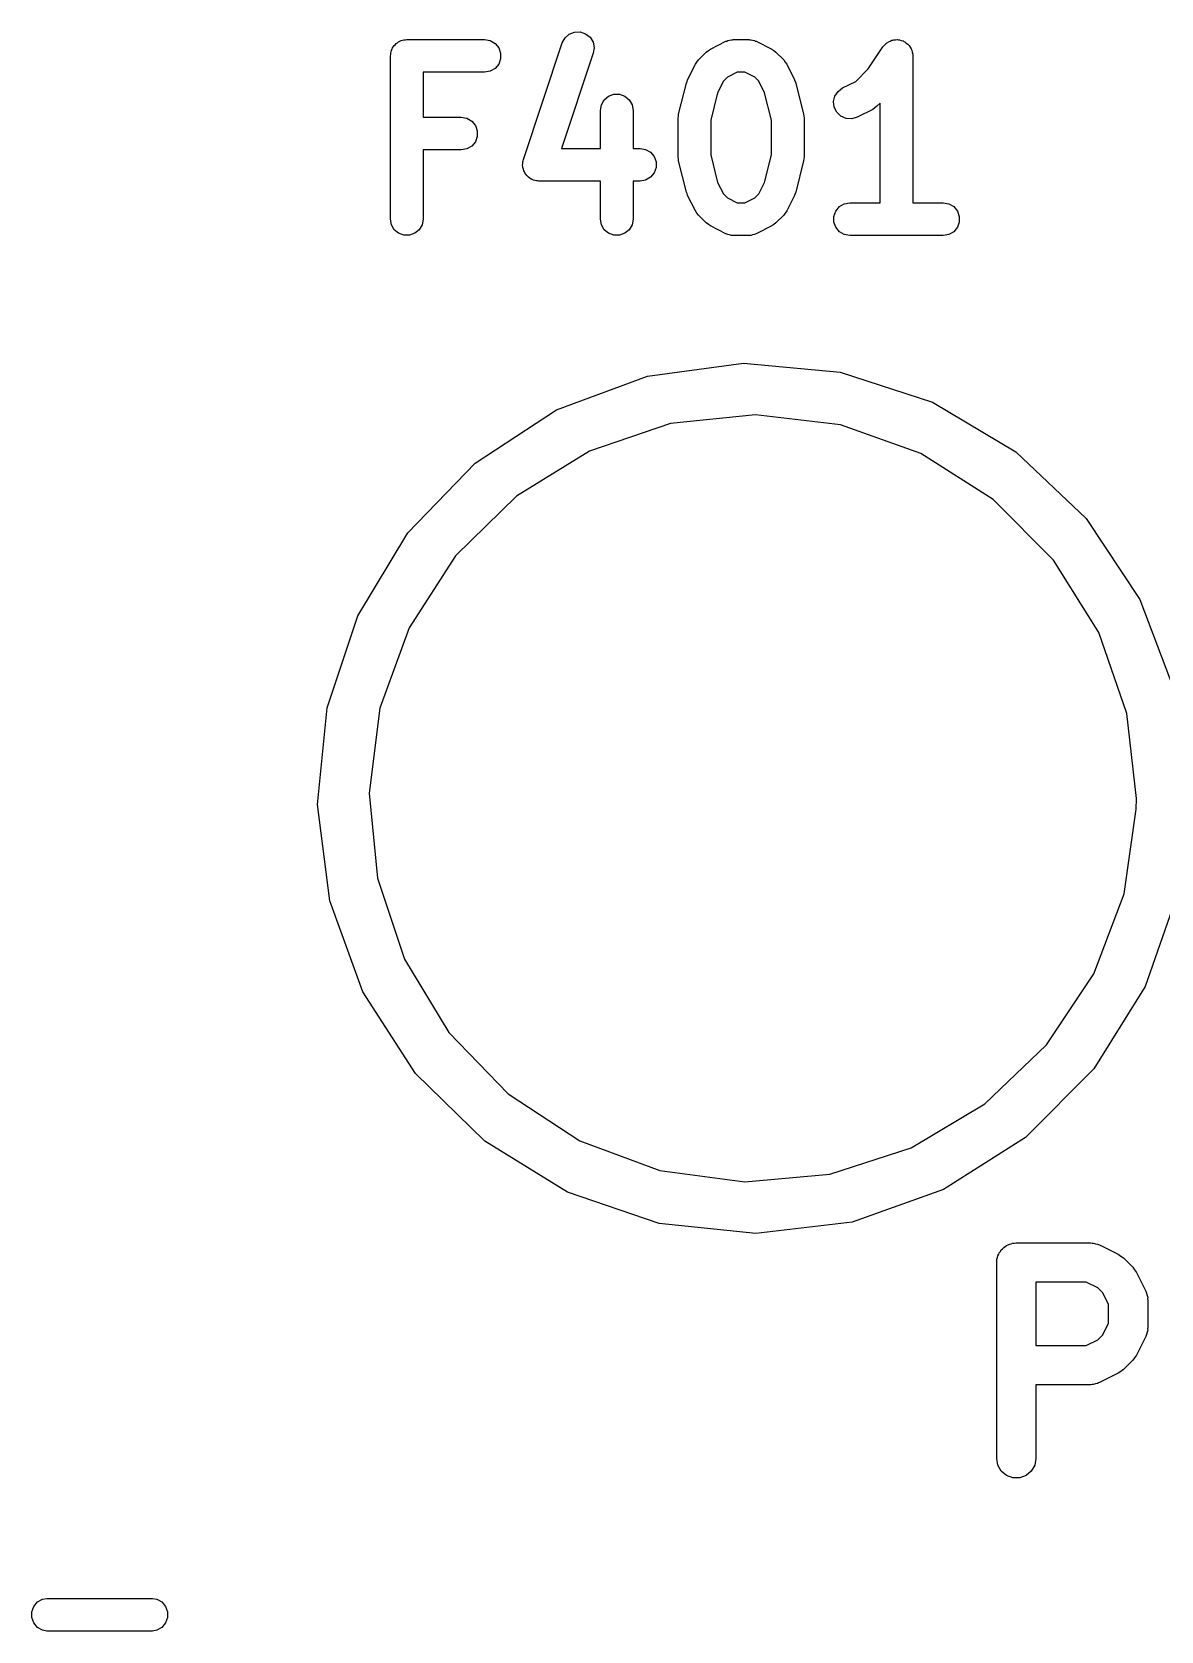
# Model space of a CAD drawing. Extents: x 51 to 149, y -134 to -32.
# Drawn here: x 71.86 to 80.65, y -66.17 to -53.73 of the extents above; entities that cross this region are included whole.
import ezdxf

# ---------------------------------------------------------------- set-up
doc = ezdxf.new("R2010")
doc.units = 0
doc.header["$MEASUREMENT"] = 0
doc.layers.add('BLACK', color=7, linetype='CONTINUOUS')

msp = doc.modelspace()

# ---------------------------------------------------------------- linework, layer by layer
at = {"layer": 'BLACK', "linetype": 'CONTINUOUS'}
for p, q in [((76.0428, -53.7458), (76.0838, -53.7296)), ((76.0838, -53.7296), (76.1279, -53.7284)), ((76.1279, -53.7284), (76.1698, -53.7424)), ((74.665, -53.8615), (74.6688, -53.851)), ((74.6688, -53.851), (74.676, -53.8425)), ((74.676, -53.8425), (74.6815, -53.8329)), ((74.6815, -53.8329), (74.69, -53.8257)), ((74.69, -53.8257), (74.6972, -53.8172)), ((74.6972, -53.8172), (74.7068, -53.8117)), ((74.7068, -53.8117), (74.7153, -53.8045)), ((74.7153, -53.8045), (74.7257, -53.8007)), ((74.7257, -53.8007), (74.7354, -53.7952)), ((74.7354, -53.7952), (74.7463, -53.7933)), ((74.7463, -53.7933), (74.7568, -53.7895)), ((74.7568, -53.7895), (74.7679, -53.7895)), ((74.7679, -53.7895), (74.7788, -53.7875)), ((74.7788, -53.7875), (75.3836, -53.7875)), ((75.3836, -53.7875), (75.427, -53.7952)), ((75.427, -53.7952), (75.4652, -53.8172)), ((75.4652, -53.8172), (75.4936, -53.851)), ((75.4936, -53.851), (75.5086, -53.8925)), ((75.6864, -54.721), (75.9888, -53.8139)), ((75.9888, -53.8139), (76.0098, -53.7751)), ((76.0098, -53.7751), (76.0428, -53.7458)), ((76.1698, -53.7424), (76.2043, -53.7698)), ((76.2043, -53.7698), (76.2274, -53.8074)), ((76.2274, -53.8074), (76.2362, -53.8506)), ((76.2362, -53.8506), (76.2298, -53.8942)), ((77.1411, -53.8614), (77.262, -53.8009)), ((77.262, -53.8009), (77.269, -53.7988)), ((77.269, -53.7988), (77.2754, -53.7952)), ((77.2754, -53.7952), (77.29, -53.7926)), ((77.29, -53.7926), (77.3043, -53.7884)), ((77.3043, -53.7884), (77.3116, -53.7888)), ((77.3116, -53.7888), (77.3188, -53.7875)), ((77.3188, -53.7875), (77.4398, -53.7875)), ((77.4398, -53.7875), (77.447, -53.7888)), ((77.447, -53.7888), (77.4543, -53.7884)), ((77.4543, -53.7884), (77.4685, -53.7926)), ((77.4685, -53.7926), (77.4832, -53.7952)), ((77.4832, -53.7952), (77.4895, -53.7988)), ((77.4895, -53.7988), (77.4966, -53.8009)), ((77.4966, -53.8009), (77.6175, -53.8614)), ((78.3692, -54.015), (78.4831, -53.8441)), ((78.4831, -53.8441), (78.488, -53.839)), ((78.488, -53.839), (78.4915, -53.8329)), ((78.4915, -53.8329), (78.5031, -53.8231)), ((78.5031, -53.8231), (78.5136, -53.8122)), ((78.5136, -53.8122), (78.5199, -53.8091)), ((78.5199, -53.8091), (78.5253, -53.8045)), ((78.5253, -53.8045), (78.5395, -53.7994)), ((78.5395, -53.7994), (78.5531, -53.7926)), ((78.5531, -53.7926), (78.5601, -53.7919)), ((78.5601, -53.7919), (78.5668, -53.7895)), ((78.5668, -53.7895), (78.5819, -53.7895)), ((78.5819, -53.7895), (78.597, -53.7878)), ((78.597, -53.7878), (78.6038, -53.7895)), ((78.6038, -53.7895), (78.6109, -53.7895)), ((78.6109, -53.7895), (78.6251, -53.7946)), ((78.6251, -53.7946), (78.6398, -53.7982)), ((78.6398, -53.7982), (78.6457, -53.8021)), ((78.6457, -53.8021), (78.6523, -53.8045)), ((78.6523, -53.8045), (78.6639, -53.8143)), ((78.6639, -53.8143), (78.6765, -53.8227)), ((78.6765, -53.8227), (78.6807, -53.8284)), ((78.6807, -53.8284), (78.6861, -53.8329)), ((78.6861, -53.8329), (78.6937, -53.846)), ((78.6937, -53.846), (78.7027, -53.8582)), ((78.7027, -53.8582), (78.7046, -53.865)), ((74.6518, -53.9145), (74.6537, -53.9036)), ((74.6518, -55.1845), (74.6518, -53.9145)), ((74.6537, -53.8925), (74.6575, -53.882)), ((74.6537, -53.9036), (74.6537, -53.8925)), ((74.6575, -53.882), (74.6595, -53.8711)), ((74.6595, -53.8711), (74.665, -53.8615)), ((75.4936, -53.978), (75.4652, -54.0118)), ((75.5086, -53.9366), (75.4936, -53.978)), ((75.5086, -53.8925), (75.5086, -53.9366)), ((76.2298, -53.8942), (75.9831, -54.6342)), ((76.9633, -54.0996), (77.0238, -53.9787)), ((77.0238, -53.9787), (77.0359, -53.9623)), ((77.0359, -53.9623), (77.0476, -53.9457)), ((77.0476, -53.9457), (77.1081, -53.8852)), ((77.1081, -53.8852), (77.1247, -53.8735)), ((77.1247, -53.8735), (77.1411, -53.8614)), ((77.6175, -53.8614), (77.6339, -53.8735)), ((77.6339, -53.8735), (77.6505, -53.8852)), ((77.6505, -53.8852), (77.711, -53.9457)), ((77.711, -53.9457), (77.7227, -53.9624)), ((77.7227, -53.9624), (77.7348, -53.9787)), ((77.7348, -53.9787), (77.7953, -54.0996)), ((78.7046, -53.865), (78.7082, -53.8711)), ((78.7082, -53.8711), (78.7108, -53.886)), ((78.7108, -53.886), (78.715, -53.9006)), ((78.715, -53.9006), (78.7146, -53.9076)), ((78.7146, -53.9076), (78.7158, -53.9145)), ((78.7158, -53.9145), (78.7158, -55.0575)), ((75.3836, -54.0415), (74.9058, -54.0415)), ((74.9058, -54.0415), (74.9058, -54.3923)), ((75.427, -54.0339), (75.3836, -54.0415)), ((75.4652, -54.0118), (75.427, -54.0339)), ((76.9594, -54.1129), (76.9633, -54.0996)), ((77.2731, -54.0794), (77.2418, -54.1107)), ((77.3488, -54.0415), (77.2731, -54.0794)), ((77.4098, -54.0415), (77.3488, -54.0415)), ((77.4855, -54.0794), (77.4098, -54.0415)), ((77.5168, -54.1107), (77.4855, -54.0794)), ((77.7953, -54.0996), (77.7992, -54.1129)), ((78.2717, -54.1125), (78.3692, -54.015)), ((76.3144, -54.2562), (76.3482, -54.2279)), ((76.3482, -54.2279), (76.3896, -54.2128)), ((76.3896, -54.2128), (76.4337, -54.2128)), ((76.4337, -54.2128), (76.4752, -54.2279)), ((76.4752, -54.2279), (76.509, -54.2562)), ((76.8932, -54.3675), (76.9537, -54.1256)), ((76.9537, -54.1256), (76.9594, -54.1129)), ((77.1967, -54.2008), (77.1434, -54.414)), ((77.2418, -54.1107), (77.1967, -54.2008)), ((77.5618, -54.2008), (77.5168, -54.1107)), ((77.6151, -54.414), (77.5618, -54.2008)), ((77.7992, -54.1129), (77.8049, -54.1256)), ((77.8049, -54.1256), (77.8653, -54.3675)), ((78.0992, -54.2698), (78.1094, -54.2269)), ((78.1094, -54.2269), (78.1337, -54.1901)), ((78.1337, -54.1901), (78.1692, -54.1638)), ((78.1692, -54.1638), (78.2717, -54.1125)), ((76.2847, -54.3379), (76.2923, -54.2944)), ((76.2847, -54.6342), (76.2847, -54.3379)), ((76.2923, -54.2944), (76.3144, -54.2562)), ((76.509, -54.2562), (76.531, -54.2944)), ((76.531, -54.2944), (76.5387, -54.3379)), ((76.5387, -54.3379), (76.5387, -54.6342)), ((78.1042, -54.3136), (78.0992, -54.2698)), ((78.1239, -54.353), (78.1042, -54.3136)), ((78.156, -54.3834), (78.1239, -54.353)), ((78.4037, -54.3305), (78.2827, -54.391)), ((78.42, -54.3184), (78.4037, -54.3305)), ((78.4367, -54.3067), (78.42, -54.3184)), ((78.4618, -54.2816), (78.4367, -54.3067)), ((78.4618, -55.0575), (78.4618, -54.2816)), ((74.9058, -54.3923), (75.2021, -54.3923)), ((75.2021, -54.3923), (75.2456, -54.3999)), ((75.2456, -54.3999), (75.2838, -54.422)), ((75.2838, -54.422), (75.3121, -54.4558)), ((75.3121, -54.4558), (75.3272, -54.4972)), ((76.8894, -54.3983), (76.8921, -54.383)), ((76.8894, -54.7007), (76.8894, -54.3983)), ((76.8921, -54.383), (76.8932, -54.3675)), ((77.1434, -54.414), (77.1434, -54.6851)), ((77.6151, -54.6851), (77.6151, -54.414)), ((77.8653, -54.3675), (77.8664, -54.383)), ((77.8664, -54.383), (77.8691, -54.3983)), ((77.8691, -54.3983), (77.8691, -54.7007)), ((78.1964, -54.4009), (78.156, -54.3834)), ((78.2405, -54.4035), (78.1964, -54.4009)), ((78.2827, -54.391), (78.2405, -54.4035)), ((75.3121, -54.5828), (75.2838, -54.6166)), ((75.3272, -54.5413), (75.3121, -54.5828)), ((75.3272, -54.4972), (75.3272, -54.5413)), ((75.2021, -54.6463), (74.9058, -54.6463)), ((74.9058, -54.6463), (74.9058, -55.1845)), ((75.2456, -54.6386), (75.2021, -54.6463)), ((75.2838, -54.6166), (75.2456, -54.6386)), ((75.685, -54.7303), (75.6864, -54.721)), ((75.9831, -54.6342), (76.2847, -54.6342)), ((76.5387, -54.6342), (76.5931, -54.6342)), ((76.5931, -54.6342), (76.6365, -54.6418)), ((76.6365, -54.6418), (76.6747, -54.6639)), ((76.6747, -54.6639), (76.7031, -54.6977)), ((76.7031, -54.6977), (76.7182, -54.7391)), ((76.8921, -54.716), (76.8894, -54.7007)), ((76.8932, -54.7315), (76.8921, -54.716)), ((77.1434, -54.6851), (77.1967, -54.8983)), ((77.5618, -54.8983), (77.6151, -54.6851)), ((77.8664, -54.716), (77.8653, -54.7315)), ((77.8691, -54.7007), (77.8664, -54.716)), ((75.68, -54.7647), (75.6818, -54.752)), ((75.6818, -54.7739), (75.68, -54.7647)), ((75.6818, -54.7391), (75.685, -54.7303)), ((75.6818, -54.752), (75.6818, -54.7391)), ((75.6818, -54.7832), (75.6818, -54.7739)), ((75.6862, -54.7953), (75.6818, -54.7832)), ((75.6888, -54.8079), (75.6862, -54.7953)), ((75.6937, -54.8159), (75.6888, -54.8079)), ((75.6969, -54.8247), (75.6937, -54.8159)), ((75.7052, -54.8345), (75.6969, -54.8247)), ((75.7119, -54.8454), (75.7052, -54.8345)), ((75.7192, -54.8513), (75.7119, -54.8454)), ((75.7253, -54.8585), (75.7192, -54.8513)), ((76.7031, -54.8247), (76.6747, -54.8585)), ((76.7182, -54.7832), (76.7031, -54.8247)), ((76.7182, -54.7391), (76.7182, -54.7832)), ((76.9537, -54.9734), (76.8932, -54.7315)), ((77.8653, -54.7315), (77.8049, -54.9734)), ((75.7364, -54.8649), (75.7253, -54.8585)), ((75.7464, -54.8729), (75.7364, -54.8649)), ((75.7553, -54.8758), (75.7464, -54.8729)), ((75.7635, -54.8805), (75.7553, -54.8758)), ((75.7761, -54.8828), (75.7635, -54.8805)), ((75.7883, -54.8868), (75.7761, -54.8828)), ((75.7977, -54.8866), (75.7883, -54.8868)), ((75.8069, -54.8882), (75.7977, -54.8866)), ((76.2847, -54.8882), (75.8069, -54.8882)), ((76.2847, -55.1845), (76.2847, -54.8882)), ((76.5931, -54.8882), (76.5387, -54.8882)), ((76.5387, -54.8882), (76.5387, -55.1845)), ((76.6365, -54.8805), (76.5931, -54.8882)), ((76.6747, -54.8585), (76.6365, -54.8805)), ((76.9594, -54.9861), (76.9537, -54.9734)), ((77.1967, -54.8983), (77.2418, -54.9883)), ((77.5168, -54.9883), (77.5618, -54.8983)), ((77.8049, -54.9734), (77.7992, -54.9861)), ((76.9633, -54.9994), (76.9594, -54.9861)), ((77.0238, -55.1204), (76.9633, -54.9994)), ((77.2418, -54.9883), (77.2731, -55.0197)), ((77.2731, -55.0197), (77.3488, -55.0575)), ((77.3488, -55.0575), (77.4098, -55.0575)), ((77.4098, -55.0575), (77.4855, -55.0197)), ((77.4855, -55.0197), (77.5168, -54.9883)), ((77.7953, -54.9994), (77.7348, -55.1204)), ((77.7992, -54.9861), (77.7953, -54.9994)), ((78.116, -55.121), (78.1443, -55.0872)), ((78.1443, -55.0872), (78.1825, -55.0652)), ((78.1825, -55.0652), (78.226, -55.0575)), ((78.226, -55.0575), (78.4618, -55.0575)), ((78.7158, -55.0575), (78.9517, -55.0575)), ((78.9517, -55.0575), (78.9951, -55.0652)), ((78.9951, -55.0652), (79.0333, -55.0872)), ((79.0333, -55.0872), (79.0617, -55.121)), ((74.6595, -55.228), (74.6518, -55.1845)), ((74.9058, -55.1845), (74.8982, -55.228)), ((76.2923, -55.228), (76.2847, -55.1845)), ((76.5387, -55.1845), (76.531, -55.228)), ((77.0359, -55.1367), (77.0238, -55.1204)), ((77.0476, -55.1534), (77.0359, -55.1367)), ((77.1081, -55.2139), (77.0476, -55.1534)), ((77.1247, -55.2255), (77.1081, -55.2139)), ((77.1411, -55.2376), (77.1247, -55.2255)), ((77.6339, -55.2255), (77.6175, -55.2376)), ((77.6505, -55.2139), (77.6339, -55.2255)), ((77.711, -55.1534), (77.6505, -55.2139)), ((77.7227, -55.1367), (77.711, -55.1534)), ((77.7348, -55.1204), (77.7227, -55.1367)), ((78.1009, -55.1625), (78.116, -55.121)), ((78.1009, -55.2066), (78.1009, -55.1625)), ((78.116, -55.248), (78.1009, -55.2066)), ((79.0617, -55.121), (79.0767, -55.1625)), ((79.0767, -55.2066), (79.0617, -55.248)), ((79.0767, -55.1625), (79.0767, -55.2066)), ((74.6815, -55.2662), (74.6595, -55.228)), ((74.7153, -55.2945), (74.6815, -55.2662)), ((74.7568, -55.3096), (74.7153, -55.2945)), ((74.8009, -55.3096), (74.7568, -55.3096)), ((74.8423, -55.2945), (74.8009, -55.3096)), ((74.8761, -55.2662), (74.8423, -55.2945)), ((74.8982, -55.228), (74.8761, -55.2662)), ((76.3144, -55.2662), (76.2923, -55.228)), ((76.3482, -55.2945), (76.3144, -55.2662)), ((76.3896, -55.3096), (76.3482, -55.2945)), ((76.4337, -55.3096), (76.3896, -55.3096)), ((76.4752, -55.2945), (76.4337, -55.3096)), ((76.509, -55.2662), (76.4752, -55.2945)), ((76.531, -55.228), (76.509, -55.2662)), ((77.262, -55.2981), (77.1411, -55.2376)), ((77.269, -55.3002), (77.262, -55.2981)), ((77.2754, -55.3039), (77.269, -55.3002)), ((77.29, -55.3064), (77.2754, -55.3039)), ((77.3043, -55.3107), (77.29, -55.3064)), ((77.3116, -55.3103), (77.3043, -55.3107)), ((77.3188, -55.3115), (77.3116, -55.3103)), ((77.4398, -55.3115), (77.3188, -55.3115)), ((77.447, -55.3103), (77.4398, -55.3115)), ((77.4543, -55.3107), (77.447, -55.3103)), ((77.4685, -55.3064), (77.4543, -55.3107)), ((77.4832, -55.3039), (77.4685, -55.3064)), ((77.4895, -55.3002), (77.4832, -55.3039)), ((77.4966, -55.2981), (77.4895, -55.3002)), ((77.6175, -55.2376), (77.4966, -55.2981)), ((78.1443, -55.2818), (78.116, -55.248)), ((78.1825, -55.3039), (78.1443, -55.2818)), ((78.226, -55.3115), (78.1825, -55.3039)), ((78.9517, -55.3115), (78.226, -55.3115)), ((78.9951, -55.3039), (78.9517, -55.3115)), ((79.0333, -55.2818), (78.9951, -55.3039)), ((79.0617, -55.248), (79.0333, -55.2818)), ((76.651, -56.4051), (77.3991, -56.3052)), ((77.3991, -56.3052), (78.1507, -56.3736)), ((75.9436, -56.6682), (76.651, -56.4051)), ((78.1507, -56.3736), (78.8686, -56.6069)), ((75.312, -57.0814), (75.9436, -56.6682)), ((77.4908, -56.7056), (76.8291, -56.7751)), ((78.1515, -56.7844), (77.4908, -56.7056)), ((78.8686, -56.6069), (79.5169, -56.9933)), ((76.8291, -56.7751), (76.1993, -56.9895)), ((78.7783, -57.0075), (78.1515, -56.7844)), ((74.7877, -57.6244), (75.312, -57.0814)), ((76.1993, -56.9895), (75.6326, -57.3382)), ((79.3401, -57.3641), (78.7783, -57.0075)), ((79.5169, -56.9933), (80.0634, -57.5138)), ((75.6326, -57.3382), (75.1572, -57.8037)), ((79.8089, -57.8362), (79.3401, -57.3641)), ((80.0634, -57.5138), (80.4811, -58.1425)), ((74.3967, -58.2699), (74.7877, -57.6244)), ((75.1572, -57.8037), (74.7967, -58.363)), ((80.1615, -58.4004), (79.8089, -57.8362)), ((80.4811, -58.1425), (80.7491, -58.8481)), ((74.1585, -58.9861), (74.3967, -58.2699)), ((74.7967, -58.363), (74.5692, -58.9882)), ((80.3803, -59.0288), (80.1615, -58.4004)), ((74.0848, -59.7373), (74.1585, -58.9861)), ((74.5692, -58.9882), (74.4858, -59.6483)), ((80.4545, -59.69), (80.3803, -59.0288)), ((74.4858, -59.6483), (74.5507, -60.3105)), ((80.4533, -59.7733), (80.4545, -59.69)), ((74.1794, -60.4861), (74.0848, -59.7373)), ((80.3607, -60.4322), (80.4533, -59.7733)), ((74.5507, -60.3105), (74.7607, -60.9419)), ((80.1245, -61.0542), (80.3607, -60.4322)), ((80.7714, -60.4401), (80.5232, -61.1528)), ((74.4376, -61.1953), (74.1794, -60.4861)), ((74.7607, -60.9419), (75.1054, -61.511)), ((79.7563, -61.6084), (80.1245, -61.0542)), ((74.8464, -61.8297), (74.4376, -61.1953)), ((80.5232, -61.1528), (80.1232, -61.7929)), ((75.1054, -61.511), (75.5676, -61.9896)), ((79.2744, -62.0672), (79.7563, -61.6084)), ((80.1232, -61.7929), (79.5914, -62.3284)), ((75.3857, -62.3578), (74.8464, -61.8297)), ((75.5676, -61.9896), (76.1244, -62.3539)), ((78.7029, -62.4079), (79.2744, -62.0672)), ((76.0285, -62.7533), (75.3857, -62.3578)), ((76.1244, -62.3539), (76.748, -62.5858)), ((78.0701, -62.6135), (78.7029, -62.4079)), ((79.5914, -62.3284), (78.9541, -62.7329)), ((76.748, -62.5858), (77.4075, -62.6738)), ((77.4075, -62.6738), (78.0701, -62.6135)), ((76.743, -62.9965), (76.0285, -62.7533)), ((78.9541, -62.7329), (78.2431, -62.9861)), ((77.4936, -63.0754), (76.743, -62.9965)), ((78.2431, -62.9861), (77.4936, -63.0754)), ((79.4136, -63.1939), (79.4222, -63.1837)), ((79.4222, -63.1837), (79.4337, -63.177)), ((79.4337, -63.177), (79.4439, -63.1684)), ((79.4439, -63.1684), (79.4565, -63.1639)), ((79.4565, -63.1639), (79.468, -63.1572)), ((79.468, -63.1572), (79.4811, -63.1549)), ((79.4811, -63.1549), (79.4937, -63.1503)), ((79.4937, -63.1503), (79.507, -63.1503)), ((79.507, -63.1503), (79.5201, -63.148)), ((79.5201, -63.148), (80.1007, -63.148)), ((80.1007, -63.148), (80.1094, -63.1496)), ((80.1094, -63.1496), (80.1181, -63.149)), ((80.1181, -63.149), (80.1353, -63.1541)), ((80.1353, -63.1541), (80.1528, -63.1572)), ((80.1528, -63.1572), (80.1604, -63.1616)), ((80.1604, -63.1616), (80.1689, -63.1641)), ((80.1689, -63.1641), (80.314, -63.2367)), ((79.3677, -63.3004), (79.3701, -63.2873)), ((79.3677, -64.8244), (79.3677, -63.3004)), ((79.3701, -63.274), (79.3746, -63.2614)), ((79.3701, -63.2873), (79.3701, -63.274)), ((79.3746, -63.2614), (79.3769, -63.2483)), ((79.3769, -63.2483), (79.3836, -63.2368)), ((79.3836, -63.2368), (79.3882, -63.2242)), ((79.3882, -63.2242), (79.3967, -63.214)), ((79.3967, -63.214), (79.4034, -63.2025)), ((79.4034, -63.2025), (79.4136, -63.1939)), ((80.314, -63.2367), (80.3336, -63.2512)), ((80.3336, -63.2512), (80.3536, -63.2652)), ((80.3536, -63.2652), (80.4262, -63.3378)), ((80.4262, -63.3378), (80.4402, -63.3578)), ((80.4402, -63.3578), (80.4547, -63.3774)), ((80.4547, -63.3774), (80.5273, -63.5226)), ((79.6725, -63.4528), (79.6725, -63.9463)), ((80.0647, -63.4528), (79.6725, -63.4528)), ((80.1556, -63.4983), (80.0647, -63.4528)), ((80.1932, -63.5358), (80.1556, -63.4983)), ((80.2386, -63.6267), (80.1932, -63.5358)), ((80.5273, -63.5226), (80.5298, -63.531)), ((80.5298, -63.531), (80.5342, -63.5386)), ((80.5342, -63.5386), (80.5373, -63.5562)), ((80.5373, -63.5562), (80.5424, -63.5733)), ((80.2386, -63.7724), (80.2386, -63.6267)), ((80.5424, -63.5733), (80.5419, -63.5821)), ((80.5419, -63.5821), (80.5434, -63.5907)), ((80.5434, -63.5907), (80.5434, -63.8084)), ((80.1932, -63.8633), (80.2386, -63.7724)), ((80.5434, -63.8084), (80.5419, -63.8171)), ((80.0647, -63.9463), (80.1556, -63.9009)), ((80.1556, -63.9009), (80.1932, -63.8633)), ((80.5273, -63.8766), (80.4547, -64.0217)), ((80.5298, -63.8682), (80.5273, -63.8766)), ((80.5342, -63.8606), (80.5298, -63.8682)), ((80.5373, -63.843), (80.5342, -63.8606)), ((80.5424, -63.8259), (80.5373, -63.843)), ((80.5419, -63.8171), (80.5424, -63.8259)), ((79.6725, -63.9463), (80.0647, -63.9463)), ((80.4402, -64.0413), (80.4262, -64.0613)), ((80.4547, -64.0217), (80.4402, -64.0413)), ((80.314, -64.1625), (80.1689, -64.235)), ((80.3336, -64.1479), (80.314, -64.1625)), ((80.3536, -64.1339), (80.3336, -64.1479)), ((80.4262, -64.0613), (80.3536, -64.1339)), ((80.1007, -64.2511), (79.6725, -64.2511)), ((79.6725, -64.2511), (79.6725, -64.8244)), ((80.1094, -64.2496), (80.1007, -64.2511)), ((80.1181, -64.2501), (80.1094, -64.2496)), ((80.1353, -64.245), (80.1181, -64.2501)), ((80.1528, -64.2419), (80.1353, -64.245)), ((80.1604, -64.2375), (80.1528, -64.2419)), ((80.1689, -64.235), (80.1604, -64.2375)), ((79.3769, -64.8766), (79.3677, -64.8244)), ((79.4034, -64.9224), (79.3769, -64.8766)), ((79.4439, -64.9564), (79.4034, -64.9224)), ((79.6369, -64.9224), (79.5963, -64.9564)), ((79.6634, -64.8766), (79.6369, -64.9224)), ((79.6725, -64.8244), (79.6634, -64.8766)), ((79.4937, -64.9745), (79.4439, -64.9564)), ((79.5466, -64.9745), (79.4937, -64.9745)), ((79.5963, -64.9564), (79.5466, -64.9745)), ((71.9071, -65.9412), (71.9459, -65.9188)), ((71.9459, -65.9188), (71.9789, -65.913)), ((71.9789, -65.913), (72.8011, -65.913)), ((72.8011, -65.913), (72.8341, -65.9188)), ((72.8341, -65.9188), (72.8729, -65.9412)), ((71.863, -66.0176), (71.8783, -65.9755)), ((71.863, -66.0624), (71.863, -66.0176)), ((71.8783, -65.9755), (71.9071, -65.9412)), ((72.8729, -65.9412), (72.9017, -65.9755)), ((72.9017, -65.9755), (72.917, -66.0176)), ((72.917, -66.0176), (72.917, -66.0624)), ((71.8783, -66.1045), (71.863, -66.0624)), ((71.9071, -66.1388), (71.8783, -66.1045)), ((71.9459, -66.1612), (71.9071, -66.1388)), ((71.9789, -66.167), (71.9459, -66.1612)), ((72.8011, -66.167), (71.9789, -66.167)), ((72.8341, -66.1612), (72.8011, -66.167)), ((72.8729, -66.1388), (72.8341, -66.1612)), ((72.9017, -66.1045), (72.8729, -66.1388)), ((72.917, -66.0624), (72.9017, -66.1045))]:
    msp.add_line(p, q, dxfattribs=at)

doc.saveas('drawing.dxf')
